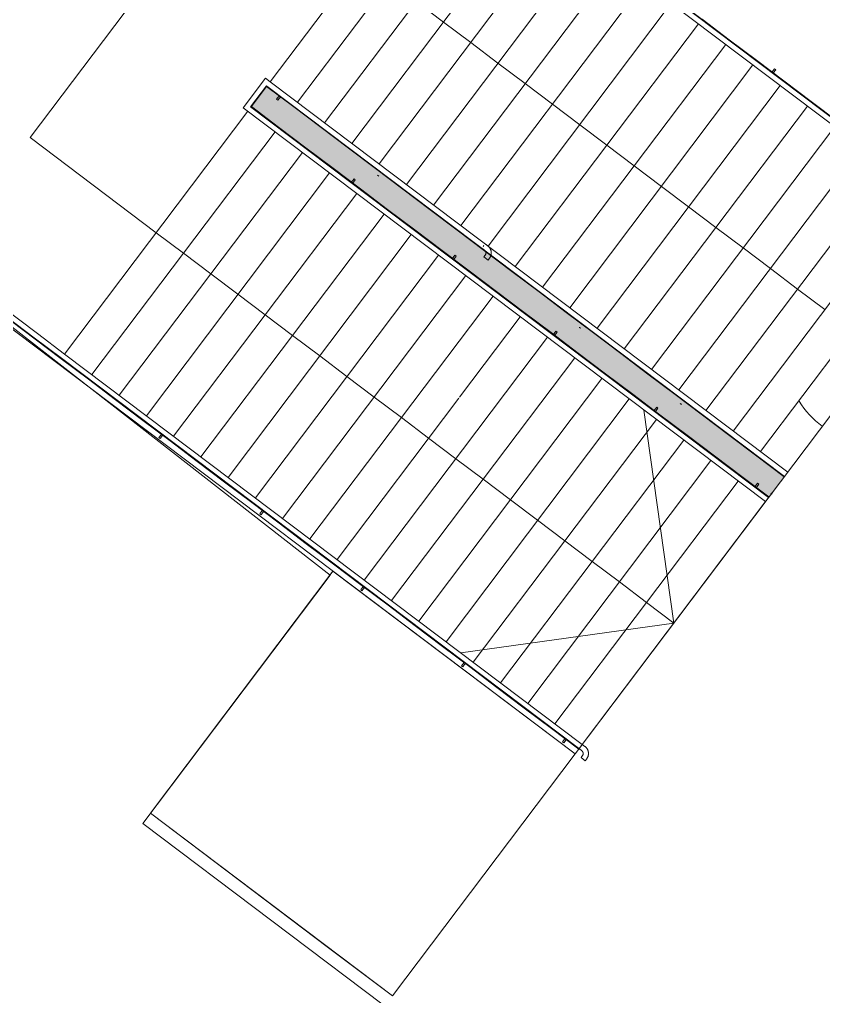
# Model space of a CAD drawing. Header units: metres. Extents: x 286532 to 329498, y 7396783 to 7466136.
# Drawn here: x 321333.31 to 321339.67, y 7403114.06 to 7403121.8 of the extents above; entities that cross this region are included whole.
import ezdxf

# ---------------------------------------------------------------- set-up
doc = ezdxf.new("R2010")
doc.units = ezdxf.units.M
doc.header["$LTSCALE"] = 10
doc.layers.get('0').update_dxf_attribs({"color": 255})
for name, color, linetype, lineweight in [('_  ARQ-AUX-001', 1, 'Continuous', 5), ('_AUX-PLATAFORMA EXISTENTE', 252, 'Continuous', 25), ('ARQ-COR-VIS', 1, 'Continuous', 5)]:
    doc.layers.add(name, color=color, linetype=linetype, lineweight=lineweight)

# ---------------------------------------------------------------- blocks, each defined once
blk = doc.blocks.new('Railing - FE0-Apoio sem Canopla-2262136-E05 - IMPLANTAÇÃO')
at = {"layer": 'ARQ-COR-VIS'}
for p, q in [((-0.01115000000063419, 3.811692295130343e-13), (-0.01115000000063419, -0.02749999999963857)), ((-0.01115000000063419, 3.811692295130343e-13), (-0.01115000000063419, -0.02749999999963857)), ((0.03084999999935626, -0.02749999999963857), (0.03084999999935626, 3.811687007693188e-13)), ((0.03084999999935626, -0.02749999999963857), (0.03084999999935626, 3.811687007693188e-13)), ((-0.03865000000065393, -0.05499999999962366), (-0.0571500000006584, -0.05499999999962366)), ((-0.05715000000000095, -0.05500000000000387), (-0.05715000000000095, -0.09700000000000385)), ((-0.05715000000000095, -0.09700000000000385), (-0.05715000000000095, -0.05500000000000387)), ((-0.03865000000065393, -0.05499999999962366), (-0.0571500000006584, -0.05499999999962366)), ((-0.05715000000000095, -0.05500000000000359), (-0.05715000000000095, -0.09700000000000361)), ((-0.05715000000000095, -0.09700000000000361), (-0.05715000000000095, -0.05500000000000359)), ((0.00441480005284771, -5.042694907475553e-15), (0.01528519994715355, -5.042893186368858e-15)), ((-0.0571500000006584, -0.09699999999964876), (-0.03865000000065394, -0.09699999999964877)), ((-0.0571500000006584, -0.09699999999964876), (-0.03865000000065394, -0.09699999999964877))]:
    blk.add_line(p, q, dxfattribs=at)
at = {"layer": 'ARQ-COR-VIS', "flags": 128}
for points in [[(-0.03865000000065394, -0.09699999999964877), (-0.03587074127465721, -0.09694440741258144), (-0.03309592876980287, -0.09677771858762055), (-0.03033000159406101, -0.09650020019145214), (-0.02757738464094282, -0.0961122961942282), (-0.02484248151039092, -0.09561462715958707), (-0.02212966746394041, -0.0950079892518461), (-0.01944328242544689, -0.09429335296220354), (-0.01678762403781175, -0.09347186155634009), (-0.01416694078804067, -0.09254482924522255), (-0.01158542521016461, -0.09151373908281676), (-0.009047207178532609, -0.09038024059341324), (-0.006556347300520338, -0.08914614713279252), (-0.004116830420505539, -0.08781343298721551), (-0.001732559245159156, -0.08638423021505516), (0.0005926519003145608, -0.08486082523581709), (0.002855083174039012, -0.08324565517257825), (0.005051115168660452, -0.0815413039527989), (0.007177234701377895, -0.0797504981748889), (0.009230040434560579, -0.077876102746107), (0.01120624831686946, -0.0759211162992434), (0.0131026968373285, -0.07388866639557047), (0.01491635208281659, -0.07178200452144201), (0.01664431259187659, -0.06960450088637299), (0.01828381399624759, -0.06735963903167785), (0.01983223344353692, -0.06505101025746464), (0.02128709379278444, -0.06268230787730573), (0.02264606757789488, -0.0602573213096991), (0.02390698073062168, -0.05777993001584882), (0.02506781605897868, -0.05525409729332914), (0.02612671647411499, -0.05268386393578477), (0.02708198796111319, -0.05007334176812747), (0.02793210228944918, -0.04742670706904529), (0.02867569945756895, -0.04474819388945235), (0.02931158986860265, -0.04204208727907708), (0.02983875623357708, -0.03931271643116825), (0.03025635519866192, -0.03656444775692726), (0.0305637186947166, -0.033801677899889), (0.0307603550056384, -0.03102882670248328), (0.03084594955533831, -0.02825033013517232), (0.03084999999935626, -0.02749999999963857)], [(-0.01115000000063419, -0.02749999999963857), (-0.01117199706746887, -0.02859970668976894), (-0.0112379530773208, -0.02969765408375661), (-0.01134776251464664, -0.03079208570008178), (-0.01150124970780053, -0.03188125068151522), (-0.01169816910999043, -0.03296340659646958), (-0.01193820569219434, -0.03403682222635135), (-0.01222097544710059, -0.03509978033513644), (-0.01254602600337948, -0.03615058041656085), (-0.01291283734952358, -0.03718754141466397), (-0.01332082266555899, -0.03820900441307622), (-0.01376932926210775, -0.03921333528892701), (-0.01425763962420242, -0.04019892732704202), (-0.01478497255950642, -0.04116420379030589), (-0.01535048444775212, -0.04210762044241338), (-0.01595327059063429, -0.0430276680179847), (-0.01659236665879789, -0.04392287463709927), (-0.01726675023501894, -0.0447918081601245), (-0.01797534244928193, -0.04563307847882016), (-0.01871700970526854, -0.04644533974014894), (-0.01949056549357965, -0.04722729249932819), (-0.02029477228999276, -0.04797768579879612), (-0.02112834353518565, -0.04869531916935039), (-0.02198994569294628, -0.04937904455061717), (-0.02287820038368091, -0.05002776812790572), (-0.02379168658930485, -0.05064045208184444), (-0.0247289429267783, -0.05121611624882335), (-0.02568846998588651, -0.05175383968895103), (-0.02666873272804178, -0.05225276215948162), (-0.02766816294198344, -0.05271208549083568), (-0.0286851617525298, -0.0531310748637251), (-0.02971810217857029, -0.05350905998447107), (-0.03076533173575808, -0.05384543615757957), (-0.03182517508023075, -0.05413966525287178), (-0.03289593668861099, -0.05439127656657993), (-0.03397590357089203, -0.05459986757429515), (-0.03506334801035137, -0.05476510457490096), (-0.03615653032789397, -0.05488672322438334), (-0.03725370166496878, -0.05496452895892871), (-0.03835310678155884, -0.05499839730592332), (-0.03865000000065393, -0.05499999999962366)], [(-0.03865000000065394, -0.09699999999964877), (-0.03587074127465721, -0.09694440741258144), (-0.03309592876980287, -0.09677771858762055), (-0.03033000159406101, -0.09650020019145214), (-0.02757738464094282, -0.0961122961942282), (-0.02484248151039092, -0.09561462715958707), (-0.02212966746394041, -0.0950079892518461), (-0.01944328242544689, -0.09429335296220354), (-0.01678762403781175, -0.09347186155634009), (-0.01416694078804067, -0.09254482924522255), (-0.01158542521016461, -0.09151373908281676), (-0.009047207178532609, -0.09038024059341324), (-0.006556347300520338, -0.08914614713279252), (-0.004116830420505539, -0.08781343298721551), (-0.001732559245159156, -0.08638423021505516), (0.0005926519003145608, -0.08486082523581709), (0.002855083174039012, -0.08324565517257825), (0.005051115168660452, -0.0815413039527989), (0.007177234701377895, -0.0797504981748889), (0.009230040434560579, -0.077876102746107), (0.01120624831686946, -0.0759211162992434), (0.0131026968373285, -0.07388866639557047), (0.01491635208281659, -0.07178200452144201), (0.01664431259187659, -0.06960450088637299), (0.01828381399624759, -0.06735963903167785), (0.01983223344353692, -0.06505101025746464), (0.02128709379278444, -0.06268230787730573), (0.02264606757789488, -0.0602573213096991), (0.02390698073062168, -0.05777993001584882), (0.02506781605897868, -0.05525409729332914), (0.02612671647411499, -0.05268386393578477), (0.02708198796111319, -0.05007334176812747), (0.02793210228944918, -0.04742670706904529), (0.02867569945756895, -0.04474819388945235), (0.02931158986860265, -0.04204208727907708), (0.02983875623357708, -0.03931271643116825), (0.03025635519866192, -0.03656444775692726), (0.0305637186947166, -0.033801677899889), (0.0307603550056384, -0.03102882670248328), (0.03084594955533831, -0.02825033013517232), (0.03084999999935626, -0.02749999999963857)], [(-0.01115000000063419, -0.02749999999963857), (-0.01117199706746887, -0.02859970668976894), (-0.0112379530773208, -0.02969765408375661), (-0.01134776251464664, -0.03079208570008178), (-0.01150124970780053, -0.03188125068151522), (-0.01169816910999043, -0.03296340659646958), (-0.01193820569219434, -0.03403682222635135), (-0.01222097544710059, -0.03509978033513644), (-0.01254602600337948, -0.03615058041656085), (-0.01291283734952358, -0.03718754141466397), (-0.01332082266555899, -0.03820900441307622), (-0.01376932926210775, -0.03921333528892701), (-0.01425763962420242, -0.04019892732704202), (-0.01478497255950642, -0.04116420379030589), (-0.01535048444775212, -0.04210762044241338), (-0.01595327059063429, -0.0430276680179847), (-0.01659236665879789, -0.04392287463709927), (-0.01726675023501894, -0.0447918081601245), (-0.01797534244928193, -0.04563307847882016), (-0.01871700970526854, -0.04644533974014894), (-0.01949056549357965, -0.04722729249932819), (-0.02029477228999276, -0.04797768579879612), (-0.02112834353518565, -0.04869531916935039), (-0.02198994569294628, -0.04937904455061717), (-0.02287820038368091, -0.05002776812790572), (-0.02379168658930485, -0.05064045208184444), (-0.0247289429267783, -0.05121611624882335), (-0.02568846998588651, -0.05175383968895103), (-0.02666873272804178, -0.05225276215948162), (-0.02766816294198344, -0.05271208549083568), (-0.0286851617525298, -0.0531310748637251), (-0.02971810217857029, -0.05350905998447107), (-0.03076533173575808, -0.05384543615757957), (-0.03182517508023075, -0.05413966525287178), (-0.03289593668861099, -0.05439127656657993), (-0.03397590357089203, -0.05459986757429515), (-0.03506334801035137, -0.05476510457490096), (-0.03615653032789397, -0.05488672322438334), (-0.03725370166496878, -0.05496452895892871), (-0.03835310678155884, -0.05499839730592332), (-0.03865000000065393, -0.05499999999962366)]]:
    blk.add_lwpolyline(points, dxfattribs=at)
blk = doc.blocks.new('Railing - FE0-Apoio sem Canopla-2262140-E05 - IMPLANTAÇÃO')
at = {"layer": 'ARQ-COR-VIS'}
for p, q in [((-0.01559999999940738, 0.006349999999526426), (-0.04762499999937628, 0.006349999999526427)), ((-0.04762499999999936, 0.006349999999999999), (-0.04762499999999937, -0.006349999999999998)), ((-0.04762499999999937, -0.006349999999999998), (-0.04762499999999936, 0.006349999999999999)), ((-0.01559999999940738, 0.006349999999526426), (-0.04762499999937628, 0.006349999999526427)), ((-0.04762499999999936, 0.006349999999999999), (-0.04762499999999937, -0.006349999999999998)), ((-0.04762499999999937, -0.006349999999999998), (-0.04762499999999936, 0.006349999999999999)), ((-0.04762499999937627, -0.006350000000462023), (-0.01559999999940738, -0.006350000000462024)), ((-0.04762499999937627, -0.006350000000462023), (-0.01559999999940738, -0.006350000000462024))]:
    blk.add_line(p, q, dxfattribs=at)
blk = doc.blocks.new('Railing - FE0-Apoio sem Canopla-2262138-E05 - IMPLANTAÇÃO')
at = {"layer": 'ARQ-COR-VIS'}
for p, q in [((-0.01559999999940738, 0.006349999999526426), (-0.04762499999934162, 0.006349999999526427)), ((-0.04762499999999936, 0.006349999999999999), (-0.04762499999999937, -0.006349999999999998)), ((-0.04762499999999937, -0.006349999999999998), (-0.04762499999999936, 0.006349999999999999)), ((-0.01559999999940738, 0.006349999999526426), (-0.04762499999934162, 0.006349999999526427)), ((-0.04762499999999936, 0.006349999999999999), (-0.04762499999999937, -0.006349999999999998)), ((-0.04762499999999937, -0.006349999999999998), (-0.04762499999999936, 0.006349999999999999)), ((-0.04762499999934162, -0.006350000000462023), (-0.01559999999940738, -0.006350000000462024)), ((-0.04762499999934162, -0.006350000000462023), (-0.01559999999940738, -0.006350000000462024))]:
    blk.add_line(p, q, dxfattribs=at)
blk = doc.blocks.new('Railing - FE0-Apoio sem Canopla-2262142-E05 - IMPLANTAÇÃO')
at = {"layer": 'ARQ-COR-VIS'}
for p, q in [((-0.01559999999933807, 0.006349999999526426), (-0.04762499999930698, 0.006349999999526427)), ((-0.04762499999999936, 0.006349999999999999), (-0.04762499999999937, -0.006349999999999998)), ((-0.04762499999999937, -0.006349999999999998), (-0.04762499999999936, 0.006349999999999999)), ((-0.01559999999933807, 0.006349999999526426), (-0.04762499999930698, 0.006349999999526427)), ((-0.04762499999999936, 0.006349999999999999), (-0.04762499999999937, -0.006349999999999998)), ((-0.04762499999999937, -0.006349999999999998), (-0.04762499999999936, 0.006349999999999999)), ((-0.04762499999930696, -0.006350000000462023), (-0.01559999999933807, -0.006350000000462024)), ((-0.04762499999930696, -0.006350000000462023), (-0.01559999999933807, -0.006350000000462024))]:
    blk.add_line(p, q, dxfattribs=at)
blk = doc.blocks.new('Railing - FE0-Apoio sem Canopla-2262144-E05 - IMPLANTAÇÃO')
at = {"layer": 'ARQ-COR-VIS'}
for p, q in [((-0.01559999999937273, 0.006349999999526426), (-0.04762499999944558, 0.006349999999526425)), ((-0.04762499999999936, 0.006349999999999999), (-0.04762499999999937, -0.006349999999999998)), ((-0.04762499999999937, -0.006349999999999998), (-0.04762499999999936, 0.006349999999999999)), ((-0.01559999999937273, 0.006349999999526426), (-0.04762499999944558, 0.006349999999526425)), ((-0.04762499999999936, 0.006349999999999999), (-0.04762499999999937, -0.006349999999999998)), ((-0.04762499999999937, -0.006349999999999998), (-0.04762499999999936, 0.006349999999999999)), ((-0.04762499999944558, -0.006350000000462026), (-0.01559999999937272, -0.006350000000462024)), ((-0.04762499999944558, -0.006350000000462026), (-0.01559999999937272, -0.006350000000462024))]:
    blk.add_line(p, q, dxfattribs=at)
blk = doc.blocks.new('Railing - FE0-Apoio sem Canopla-2262146-E05 - IMPLANTAÇÃO')
at = {"layer": 'ARQ-COR-VIS'}
for p, q in [((-0.01559999999933807, 0.006349999999457123), (-0.04762499999941092, 0.006349999999457123)), ((-0.04762499999999936, 0.006349999999999999), (-0.04762499999999937, -0.006349999999999998)), ((-0.04762499999999937, -0.006349999999999998), (-0.04762499999999936, 0.006349999999999999)), ((-0.01559999999933807, 0.006349999999457123), (-0.04762499999941092, 0.006349999999457123)), ((-0.04762499999999936, 0.006349999999999999), (-0.04762499999999937, -0.006349999999999998)), ((-0.04762499999999937, -0.006349999999999998), (-0.04762499999999936, 0.006349999999999999)), ((-0.04762499999941092, -0.006350000000531328), (-0.01559999999933807, -0.006350000000531328)), ((-0.04762499999941092, -0.006350000000531328), (-0.01559999999933807, -0.006350000000531328))]:
    blk.add_line(p, q, dxfattribs=at)
blk = doc.blocks.new('Railing - Railing-2262123-E05 - IMPLANTAÇÃO')
at = {"layer": 'ARQ-COR-VIS'}
for p, q in [((334.1965174838173, 500.5837584318247), (331.9882036134016, 500.3069097191184)), ((334.1600681952553, 500.5368601444005), (331.9934281128325, 500.2652359311252)), ((331.9882036134016, 500.3069097191184), (331.7203006905884, 500.2733236513474)), ((331.7255251900196, 500.2316498633543), (326.6353696565745, 499.5935145757089)), ((331.7203006905885, 500.2733236513475), (326.6365511663491, 499.6359914630376)), ((331.9934281128325, 500.2652359311252), (331.7255251900194, 500.2316498633543)), ((326.6353696565745, 499.5935145757089), (326.6301451571434, 499.635188363702)), ((326.6353696565745, 499.5935145757089), (326.6301451571434, 499.635188363702)), ((327.2706687873857, 494.525981955746), (332.3608243208308, 495.1641172433912)), ((327.2758932868168, 494.4843081677528), (332.3660488202619, 495.1224434553981))]:
    blk.add_line(p, q, dxfattribs=at)
for name, p, rotation in [('Railing - FE0-Apoio sem Canopla-2262138-E05 - IMPLANTAÇÃO', (330.7294608429817, 500.1378177976204), 277.14569462706), ('Railing - FE0-Apoio sem Canopla-2262140-E05 - IMPLANTAÇÃO', (329.7372277955265, 500.0134249540248), 277.14569462706), ('Railing - FE0-Apoio sem Canopla-2262142-E05 - IMPLANTAÇÃO', (328.7449947480713, 499.8890321104292), 277.14569462706), ('Railing - FE0-Apoio sem Canopla-2262144-E05 - IMPLANTAÇÃO', (327.752761700616, 499.7646392668336), 277.14569462706), ('Railing - FE0-Apoio sem Canopla-2262136-E05 - IMPLANTAÇÃO', (326.6315383569917, 499.6240753535706), 277.14569462706), ('Railing - FE0-Apoio sem Canopla-2262146-E05 - IMPLANTAÇÃO', (326.7605286531609, 499.640246423238), 277.14569462706), ('Railing - FE0-Apoio sem Canopla-2262140-E05 - IMPLANTAÇÃO', (329.2589661818789, 494.7442068650754), 97.14569462705849)]:
    blk.add_blockref(name, p, dxfattribs=dict(rotation=rotation))
blk = doc.blocks.new('Railing - FE0-Apoio sem Canopla-V3-E05 - IMPLANTAÇÃO')
at = {"layer": 'ARQ-COR-VIS'}
for p, q in [((-0.04762499999999936, 0.006350000000000001), (-0.04762499999999936, -0.00635)), ((-0.04762499999999936, -0.00635), (-0.04762499999999936, 0.006350000000000001)), ((-0.04762499999999936, 0.006350000000000001), (-0.04762499999999936, -0.00635)), ((-0.04762499999999936, -0.00635), (-0.04762499999999936, 0.006350000000000001))]:
    blk.add_line(p, q, dxfattribs=at)
blk = doc.blocks.new('Railing - FE0-Apoio sem Canopla-V4-E05 - IMPLANTAÇÃO')
at = {"layer": 'ARQ-COR-VIS'}
for p, q in [((-0.04762499999999936, 0.006350000000000001), (-0.04762499999999937, 0.006133628996935594)), ((-0.04762499999999936, 0.004490128060534556), (-0.04762499999999936, 0.006350000000000001)), ((-0.04762499999999936, 0.006350000000000001), (-0.04762499999999937, 0.006133628996935594)), ((-0.04762499999999937, 0.006133628996935575), (-0.04762499999999936, 0.006350000000000001)), ((-0.04762499999999937, 0.006133628996935594), (-0.04762499999999936, 0.005499261314031206)), ((-0.04762499999999937, 0.006133628996935594), (-0.04762499999999936, 0.005499261314031206)), ((-0.04762499999999936, 0.005499261314031168), (-0.04762499999999937, 0.006133628996935575)), ((-0.04762499999999936, 0.005499261314031206), (-0.04762499999999936, 0.004490128060534605)), ((-0.04762499999999936, 0.005499261314031206), (-0.04762499999999936, 0.00164350093640105)), ((-0.04762499999999936, 0.004490128060534556), (-0.04762499999999936, 0.005499261314031168)), ((-0.04762499999999936, 0.004490128060534605), (-0.04762499999999936, 0.003175000000000037)), ((-0.04762499999999936, 0.003174999999999977), (-0.04762499999999936, 0.004490128060534556)), ((-0.04762499999999936, 0.001643500936400983), (-0.04762499999999936, 0.004490128060534556)), ((-0.04762499999999936, 0.003175000000000037), (-0.04762499999999936, 0.00164350093640105)), ((-0.04762499999999936, -0.00635), (-0.04762499999999936, 0.003174999999999977)), ((-0.04762499999999936, 0.00164350093640105), (-0.04762499999999937, 4.071326609178527e-17)), ((-0.04762499999999936, 0.00164350093640105), (-0.04762499999999937, -0.005499261314031163)), ((-0.04762499999999936, -0.00635), (-0.04762499999999936, 0.001643500936400983)), ((-0.04762499999999937, 4.071326609178527e-17), (-0.04762499999999937, -0.003174999999999966)), ((-0.04762499999999937, -0.003174999999999966), (-0.04762499999999936, -0.00635)), ((-0.04762499999999937, -0.005499261314031163), (-0.04762499999999936, -0.00635))]:
    blk.add_line(p, q, dxfattribs=at)
blk = doc.blocks.new('Railing - FE0-Apoio sem Canopla-V5-E05 - IMPLANTAÇÃO')
at = {"layer": 'ARQ-COR-VIS'}
for p, q in [((-0.04762499999999936, 0.006350000000000001), (-0.04762499999999936, 0.004490128060534605)), ((-0.04762499999999937, -0.003175000000000011), (-0.04762499999999936, 0.006350000000000001)), ((-0.04762499999999936, 0.006350000000000001), (-0.04762499999999936, -0.00635)), ((-0.04762499999999936, -0.00635), (-0.04762499999999936, 0.006350000000000001)), ((-0.04762499999999936, 0.004490128060534605), (-0.04762499999999937, -0.005499261314031163)), ((-0.04762499999999936, -0.006133628996935583), (-0.04762499999999937, -0.003175000000000011)), ((-0.04762499999999937, -0.005499261314031163), (-0.04762499999999936, -0.00635)), ((-0.04762499999999936, -0.00635), (-0.04762499999999936, -0.006133628996935583))]:
    blk.add_line(p, q, dxfattribs=at)
blk = doc.blocks.new('Railing - FE0-Apoio sem Canopla-V6-E05 - IMPLANTAÇÃO')
at = {"layer": 'ARQ-COR-VIS'}
for p, q in [((-0.03865000000051532, 0.09699999999923295), (-0.05715000000048514, 0.09699999999923294)), ((-0.05715000000000069, 0.05499999999999947), (-0.05715000000000046, 0.09699999999999949)), ((-0.05715000000000071, 0.0969999999999995), (-0.05715000000000095, 0.05499999999999947)), ((-0.03865000000051532, 0.09699999999923295), (-0.05715000000048514, 0.09699999999923294)), ((-0.05715000000000048, 0.09699999999999906), (-0.05715000000000071, 0.05499999999999906)), ((-0.05715000000000094, 0.05499999999999906), (-0.05715000000000071, 0.09699999999999909)), ((-0.05715000000048513, 0.05499999999920784), (-0.03865000000051533, 0.05499999999920784)), ((-0.05715000000048513, 0.05499999999920784), (-0.03865000000051533, 0.05499999999920784)), ((-0.01115000000049558, 0.02749999999922275), (-0.01115000000049558, -7.623384590260685e-13)), ((-0.01115000000049558, 0.02749999999922275), (-0.01115000000049558, -7.623384590260685e-13)), ((0.01528519994715373, -5.776525091594209e-17), (0.004414800052847888, 5.750087905820323e-18)), ((0.03084999999952952, 0.02749999999922275), (0.03079440741246217, 0.03027925872518481)), ((0.03084999999952952, 0.02749999999922275), (0.03079440741246217, 0.03027925872518481)), ((0.03084999999952952, 9.600225849280846e-05), (0.03084999999952952, 0.02749999999922275)), ((0.03084999999952952, 9.600225849280846e-05), (0.03084999999952952, 0.02749999999922275))]:
    blk.add_line(p, q, dxfattribs=at)
at = {"layer": 'ARQ-COR-VIS', "flags": 128}
for points in [[(0.03079440741246217, 0.03027925872518481), (0.03062771858753595, 0.03305407123003916), (0.03035020019136755, 0.03581999840585032), (0.02996229619410897, 0.03857261535889921), (0.02946462715946781, 0.04130751848952042), (0.02885798925172685, 0.04402033253590161), (0.02814335296211894, 0.04670671757449909), (0.02732186155622085, 0.04936237596203027), (0.02639482924510331, 0.05198305921183601), (0.02536373908273218, 0.05456457478971206), (0.02423024059332865, 0.05710279282130942), (0.02299614713267329, 0.05959365269939099), (0.02166343298709626, 0.06203316957937115), (0.02023423021493591, 0.06441744075468288), (0.01871082523569785, 0.06674265190012194), (0.01709565517245901, 0.06900508317395035), (0.01539130395267966, 0.07120111516857178), (0.01360049817476966, 0.07332723470125457), (0.01172610274598774, 0.07538004043443726), (0.009771116299124154, 0.07735624831681544), (0.007738666395485871, 0.07925269683723982), (0.005632004521322779, 0.08106635208269329), (0.003454500886219103, 0.08279431259175327), (0.001209639031558618, 0.08443381399612426), (-0.001098989742654613, 0.08598223344330964), (-0.003467692122813515, 0.08743709379266112), (-0.005892678690385492, 0.08879606757773692), (-0.008370069984270414, 0.09005698073046371), (-0.01089590270679009, 0.09121781605892468), (-0.01346613606433448, 0.09227671647399166), (-0.01607665823199177, 0.09323198796098987), (-0.01872329293107396, 0.09408210228939518), (-0.02140180611066689, 0.09482569945744564), (-0.02410791272100751, 0.09546158986847932), (-0.02683728356891634, 0.09598875623338447), (-0.02958555224319198, 0.0964063551985386), (-0.03234832210023024, 0.09671371869466257), (-0.03512117329760132, 0.09691035500554972), (-0.03789966986494692, 0.096995949555215), (-0.03865000000051532, 0.09699999999923295)], [(0.03079440741246217, 0.03027925872518481), (0.03062771858753595, 0.03305407123003916), (0.03035020019136755, 0.03581999840585032), (0.02996229619410897, 0.03857261535889921), (0.02946462715946781, 0.04130751848952042), (0.02885798925172685, 0.04402033253590161), (0.02814335296211894, 0.04670671757436048), (0.02732186155622085, 0.04936237596203027), (0.02639482924510331, 0.05198305921183601), (0.02536373908273218, 0.05456457478971206), (0.02423024059332865, 0.05710279282130942), (0.02299614713267329, 0.05959365269939099), (0.02166343298709626, 0.06203316957937115), (0.02023423021493591, 0.06441744075468288), (0.01871082523569785, 0.06674265190012194), (0.01709565517245901, 0.06900508317395035), (0.01539130395267966, 0.07120111516857178), (0.01360049817476966, 0.07332723470125457), (0.01172610274598774, 0.07538004043443726), (0.009771116299124154, 0.07735624831681544), (0.007738666395485871, 0.07925269683723982), (0.005632004521322779, 0.08106635208269329), (0.003454500886219103, 0.08279431259175327), (0.001209639031558618, 0.08443381399612426), (-0.001098989742654613, 0.08598223344330964), (-0.003467692122813515, 0.08743709379266112), (-0.005892678690385492, 0.08879606757773692), (-0.008370069984270414, 0.09005698073046371), (-0.01089590270679009, 0.09121781605892468), (-0.01346613606433448, 0.09227671647399166), (-0.01607665823199177, 0.09323198796098987), (-0.01872329293107396, 0.09408210228939518), (-0.02140180611066689, 0.09482569945744564), (-0.02410791272100751, 0.09546158986847932), (-0.02683728356891634, 0.09598875623338447), (-0.02958555224319198, 0.0964063551985386), (-0.03234832210023025, 0.09671371869452394), (-0.03512117329760132, 0.09691035500554972), (-0.03789966986494692, 0.096995949555215), (-0.03865000000051532, 0.09699999999923295)], [(-0.03865000000051533, 0.05499999999920784), (-0.03755029331038496, 0.05497800293247711), (-0.03645234591636263, 0.05491204692252123), (-0.03535791430007212, 0.05480223748523005), (-0.03426874931860403, 0.05464875029207615), (-0.03318659340364966, 0.05445183088992089), (-0.0321131777737679, 0.05421179430764769), (-0.0310502196649828, 0.05392902455274144), (-0.0299994195835584, 0.0536039739965665), (-0.02896245858542061, 0.0532371626503531), (-0.02794099558700837, 0.0528291773343177), (-0.02693666471119223, 0.05238067073776893), (-0.02595107267307722, 0.05189236037567425), (-0.02498579620977872, 0.05136502744037026), (-0.02404237955767122, 0.05079951555208991), (-0.02312233198213453, 0.05019672940920773), (-0.02222712536301997, 0.04955763334097483), (-0.02135819183999474, 0.04888324976489239), (-0.02051692152126443, 0.04817465755059475), (-0.0197046602599703, 0.04743299029460814), (-0.01892270750075641, 0.04665943450626237), (-0.01817231420128847, 0.04585522770981463), (-0.01745468083076885, 0.04502165646465638), (-0.01677095544950207, 0.04416005430686109), (-0.01612223187221353, 0.04327179961623043), (-0.01550954791827481, 0.04235831341057183), (-0.01493388375129589, 0.04142105707309839), (-0.01439616031116821, 0.04046153001405946), (-0.01389723784067228, 0.03948126727186955), (-0.01343791450928357, 0.03848183705789324), (-0.01301892513639414, 0.03746483824731222), (-0.01264094001561353, 0.03643189782127174), (-0.01230456384253967, 0.03538466826411859), (-0.01201033474724746, 0.03432482491968057), (-0.01175872343350466, 0.03325406331130035), (-0.01155013242582409, 0.03217409642895), (-0.0113848954252183, 0.03108665198952531), (-0.01126327677570125, 0.02999346967198271), (-0.01118547104115587, 0.02889629833487325), (-0.01115160269416128, 0.0277968932183525), (-0.01115000000049558, 0.02749999999922275)], [(-0.03865000000051533, 0.05499999999920784), (-0.03755029331038496, 0.05497800293247711), (-0.03645234591636263, 0.05491204692252123), (-0.03535791430007212, 0.05480223748523005), (-0.03426874931860403, 0.05464875029207615), (-0.03318659340364966, 0.05445183088992089), (-0.0321131777737679, 0.05421179430764769), (-0.0310502196649828, 0.05392902455274144), (-0.0299994195835584, 0.0536039739965665), (-0.02896245858542061, 0.0532371626503531), (-0.02794099558700837, 0.0528291773343177), (-0.02693666471119223, 0.05238067073776893), (-0.02595107267307722, 0.05189236037567425), (-0.02498579620977872, 0.05136502744037026), (-0.02404237955767122, 0.05079951555208991), (-0.02312233198213453, 0.05019672940920773), (-0.02222712536301997, 0.04955763334097483), (-0.02135819183999474, 0.04888324976489239), (-0.02051692152126443, 0.04817465755059475), (-0.0197046602599703, 0.04743299029460814), (-0.01892270750075641, 0.04665943450626237), (-0.01817231420128847, 0.04585522770981463), (-0.01745468083076885, 0.04502165646465638), (-0.01677095544950207, 0.04416005430686109), (-0.01612223187221353, 0.04327179961623043), (-0.01550954791827481, 0.04235831341057183), (-0.01493388375129589, 0.04142105707309839), (-0.01439616031116821, 0.04046153001405946), (-0.01389723784067228, 0.03948126727186955), (-0.01343791450928357, 0.03848183705789324), (-0.01301892513639414, 0.03746483824731222), (-0.01264094001561353, 0.03643189782127174), (-0.01230456384253967, 0.03538466826411859), (-0.01201033474724746, 0.03432482491968057), (-0.01175872343350466, 0.03325406331130035), (-0.01155013242582409, 0.03217409642895), (-0.0113848954252183, 0.03108665198952531), (-0.01126327677570125, 0.02999346967198271), (-0.01118547104115587, 0.02889629833487325), (-0.01115160269416128, 0.0277968932183525), (-0.01115000000049558, 0.02749999999922275)]]:
    blk.add_lwpolyline(points, dxfattribs=at)
blk = doc.blocks.new('Railing - FE0-Apoio sem Canopla-V7-E05 - IMPLANTAÇÃO')
at = {"layer": 'ARQ-COR-VIS'}
for p, q in [((-0.04762499999999936, 0.006350000000000001), (-0.04762499999999936, -0.00635)), ((-0.04762499999999936, -0.00635), (-0.04762499999999936, 0.006350000000000001)), ((-0.04762499999999936, 0.006350000000000001), (-0.04762499999999936, -0.00635)), ((-0.04762499999999936, -0.00635), (-0.04762499999999936, 0.006350000000000001))]:
    blk.add_line(p, q, dxfattribs=at)
blk = doc.blocks.new('Railing - FE0-Apoio sem Canopla-V8-E05 - IMPLANTAÇÃO')
at = {"layer": 'ARQ-COR-VIS'}
for p, q in [((-0.01120000000058653, 0.006349999999561079), (-0.04762500000069304, 0.006349999999561078)), ((-0.04762499999999936, 0.006349999999999999), (-0.04762499999999937, -0.006349999999999998)), ((-0.04762499999999937, -0.006349999999999998), (-0.04762499999999936, 0.006349999999999999)), ((-0.01120000000058653, 0.006349999999561079), (-0.04762500000069304, 0.006349999999561078)), ((-0.04762499999999936, 0.006349999999999999), (-0.04762499999999937, -0.006349999999999998)), ((-0.04762499999999937, -0.006349999999999998), (-0.04762499999999936, 0.006349999999999999)), ((-0.04762500000069304, -0.006350000000427373), (-0.01120000000058653, -0.006350000000427372)), ((-0.04762500000069304, -0.006350000000427373), (-0.01120000000058653, -0.006350000000427372))]:
    blk.add_line(p, q, dxfattribs=at)
blk = doc.blocks.new('Railing - FE0-Apoio sem Canopla-2262148-E05 - IMPLANTAÇÃO')
at = {"layer": 'ARQ-COR-VIS'}
for p, q in [((-0.01119999999944303, 0.006350000000496675), (-0.04762499999948023, 0.006350000000496675)), ((-0.04762499999999936, 0.006349999999999999), (-0.04762499999999937, -0.006349999999999998)), ((-0.04762499999999937, -0.006349999999999998), (-0.04762499999999936, 0.006349999999999999)), ((-0.01119999999944303, 0.006350000000496675), (-0.04762499999948023, 0.006350000000496675)), ((-0.04762499999999936, 0.006349999999999999), (-0.04762499999999937, -0.006349999999999998)), ((-0.04762499999999937, -0.006349999999999998), (-0.04762499999999936, 0.006349999999999999)), ((-0.04762499999948024, -0.006349999999491773), (-0.01119999999944303, -0.006349999999491774)), ((-0.04762499999948024, -0.006349999999491773), (-0.01119999999944303, -0.006349999999491774))]:
    blk.add_line(p, q, dxfattribs=at)
blk = doc.blocks.new('Railing - FE0-Apoio sem Canopla-2262150-E05 - IMPLANTAÇÃO')
at = {"layer": 'ARQ-COR-VIS'}
for p, q in [((-0.01119999999940837, 0.006350000000531327), (-0.04762499999941092, 0.006350000000531327)), ((-0.04762499999999936, 0.006349999999999999), (-0.04762499999999937, -0.006349999999999998)), ((-0.04762499999999937, -0.006349999999999998), (-0.04762499999999936, 0.006349999999999999)), ((-0.01119999999940837, 0.006350000000531327), (-0.04762499999941092, 0.006350000000531327)), ((-0.04762499999999936, 0.006349999999999999), (-0.04762499999999937, -0.006349999999999998)), ((-0.04762499999999937, -0.006349999999999998), (-0.04762499999999936, 0.006349999999999999)), ((-0.04762499999941092, -0.006349999999457123), (-0.01119999999940838, -0.006349999999457123)), ((-0.04762499999941092, -0.006349999999457123), (-0.01119999999940838, -0.006349999999457123))]:
    blk.add_line(p, q, dxfattribs=at)
blk = doc.blocks.new('Railing - FE0-Apoio sem Canopla-2262152-E05 - IMPLANTAÇÃO')
at = {"layer": 'ARQ-COR-VIS'}
for p, q in [((-0.01119999999940837, 0.006350000000531327), (-0.04762499999941092, 0.006350000000531327)), ((-0.04762499999999936, 0.006349999999999999), (-0.04762499999999937, -0.006349999999999998)), ((-0.04762499999999937, -0.006349999999999998), (-0.04762499999999936, 0.006349999999999999)), ((-0.01119999999940837, 0.006350000000531327), (-0.04762499999941092, 0.006350000000531327)), ((-0.04762499999999936, 0.006349999999999999), (-0.04762499999999937, -0.006349999999999998)), ((-0.04762499999999937, -0.006349999999999998), (-0.04762499999999936, 0.006349999999999999)), ((-0.04762499999941092, -0.006349999999457123), (-0.01119999999940838, -0.006349999999457123)), ((-0.04762499999941092, -0.006349999999457123), (-0.01119999999940838, -0.006349999999457123))]:
    blk.add_line(p, q, dxfattribs=at)
blk = doc.blocks.new('Railing - FE0-Apoio sem Canopla-2262154-E05 - IMPLANTAÇÃO')
at = {"layer": 'ARQ-COR-VIS'}
for p, q in [((-0.01119999999937372, 0.006350000000427372), (-0.04762499999934162, 0.006350000000427372)), ((-0.04762499999999936, 0.006349999999999999), (-0.04762499999999937, -0.006349999999999998)), ((-0.04762499999999937, -0.006349999999999998), (-0.04762499999999936, 0.006349999999999999)), ((-0.01119999999937372, 0.006350000000427372), (-0.04762499999934162, 0.006350000000427372)), ((-0.04762499999999936, 0.006349999999999999), (-0.04762499999999937, -0.006349999999999998)), ((-0.04762499999999937, -0.006349999999999998), (-0.04762499999999936, 0.006349999999999999)), ((-0.04762499999934162, -0.006349999999561078), (-0.01119999999937372, -0.00634999999956108)), ((-0.04762499999934162, -0.006349999999561078), (-0.01119999999937372, -0.00634999999956108))]:
    blk.add_line(p, q, dxfattribs=at)
blk = doc.blocks.new('Railing - FE0-Apoio sem Canopla-2262156-E05 - IMPLANTAÇÃO')
at = {"layer": 'ARQ-COR-VIS'}
for p, q in [((-0.01119999999944303, 0.006350000000531328), (-0.04762499999948024, 0.006350000000531329)), ((-0.04762499999999936, 0.006349999999999999), (-0.04762499999999937, -0.006349999999999998)), ((-0.04762499999999937, -0.006349999999999998), (-0.04762499999999936, 0.006349999999999999)), ((-0.01119999999944303, 0.006350000000531328), (-0.04762499999948024, 0.006350000000531329)), ((-0.04762499999999936, 0.006349999999999999), (-0.04762499999999937, -0.006349999999999998)), ((-0.04762499999999937, -0.006349999999999998), (-0.04762499999999936, 0.006349999999999999)), ((-0.04762499999948024, -0.006349999999457124), (-0.01119999999944303, -0.006349999999457123)), ((-0.04762499999948024, -0.006349999999457124), (-0.01119999999944303, -0.006349999999457123))]:
    blk.add_line(p, q, dxfattribs=at)
blk = doc.blocks.new('Railing - Railing-2262127-E05 - IMPLANTAÇÃO')
at = {"layer": 'ARQ-COR-VIS'}
for p, q in [((332.0710032565248, 497.8489182994632), (326.9348081096776, 497.2050111838749)), ((332.1074254811295, 497.5583924631681), (332.0710032565248, 497.8489182994632)), ((332.0345539679627, 497.8020200120391), (326.9400326091087, 497.1633373958818)), ((332.0605271937054, 497.5948417517301), (332.0345539679627, 497.8020200120391)), ((326.9660058348515, 496.9561591355731), (332.0561613682967, 497.5942944232183)), ((332.0561613682968, 497.5942944232183), (332.0605271937054, 497.5948417517301)), ((332.0561613682968, 497.5942944232183), (332.0605271937054, 497.5948417517301)), ((326.9712303342826, 496.91448534758), (332.0613858677278, 497.5526206352253)), ((332.0613858677277, 497.5526206352253), (332.1074254811295, 497.5583924631681)), ((332.0613858677277, 497.5526206352253), (332.1074254811295, 497.5583924631681)), ((326.9400326091087, 497.1633373958818), (326.9348081096776, 497.2050111838749)), ((326.9400326091087, 497.1633373958818), (326.9348081096776, 497.2050111838749))]:
    blk.add_line(p, q, dxfattribs=at)
at = {"extrusion": (0, 0, -1), "zscale": -1}
for name, p, rotation in [('Railing - FE0-Apoio sem Canopla-2262148-E05 - IMPLANTAÇÃO', (-331.0369587884693, 497.6882426072005), 82.85430537293998), ('Railing - FE0-Apoio sem Canopla-V8-E05 - IMPLANTAÇÃO', (-331.9285642719757, 497.5670103434195), 262.8543053729415), ('Railing - FE0-Apoio sem Canopla-2262150-E05 - IMPLANTAÇÃO', (-330.0447257410142, 497.5638497636049), 82.85430537293998), ('Railing - FE0-Apoio sem Canopla-2262152-E05 - IMPLANTAÇÃO', (-329.0524926935591, 497.4394569200093), 82.85430537293998), ('Railing - FE0-Apoio sem Canopla-V7-E05 - IMPLANTAÇÃO', (-330.9363312245205, 497.4426174998239), 262.8543053729415), ('Railing - FE0-Apoio sem Canopla-V6-E05 - IMPLANTAÇÃO', (-329.9440981770653, 497.3182246562283), 262.8543053729415), ('Railing - FE0-Apoio sem Canopla-2262154-E05 - IMPLANTAÇÃO', (-328.0602596461038, 497.3150640764136), 82.85430537293998), ('Railing - FE0-Apoio sem Canopla-V5-E05 - IMPLANTAÇÃO', (-328.9518651296102, 497.1938318126328), 262.8543053729415), ('Railing - FE0-Apoio sem Canopla-V3-E05 - IMPLANTAÇÃO', (-326.9386394092604, 497.1744504060132), 82.85430537293998), ('Railing - FE0-Apoio sem Canopla-2262156-E05 - IMPLANTAÇÃO', (-327.0680265986487, 497.190671232818), 82.85430537293998), ('Railing - FE0-Apoio sem Canopla-V4-E05 - IMPLANTAÇÃO', (-327.9596320821549, 497.0694389690372), 262.8543053729415)]:
    blk.add_blockref(name, p, dxfattribs=dict(at, rotation=rotation))
blk = doc.blocks.new('estação_vila-clarice')
at = {"layer": '_  ARQ-AUX-001'}
blk.add_hatch(color=256, dxfattribs=at).paths.add_polyline_path([(-52.34251056076027, 28.4582188623026), (-52.46295769605786, 28.29855519067496), (-48.36758454184746, 25.20908618718386), (-48.24713740707375, 25.36874985788018), (-52.20153239305364, 28.35186770372093)], flags=0)
at = {"layer": '_AUX-PLATAFORMA EXISTENTE', "true_color": 0xa1a1a1}
h = blk.add_hatch(color=253, dxfattribs=at)
edge = h.paths.add_edge_path()
edge.add_arc((-337.7376336369198, -611.3182987207547), 701.4101742703558, 61.08047891714057, 61.80341794122034)
edge.add_arc((836.6687367792474, 1268.005655466579), 1516.947963212419, 234.9110509330616, 236.2399966365415, ccw=False)
edge.add_arc((963.4534298246726, 1310.952712160535), 1626.8935794366, 231.3460129177506, 232.12580583220262, ccw=False)
edge.add_arc((1689.856328085007, 1949.596163256094), 2584.842602776674, 226.8345085922357, 227.611385942715, ccw=False)
edge.add_arc((61.19676670420449, 222.4954836331308), 211.0463705909374, 215.8782103798924, 228.5694832359106, ccw=False)
edge.add_arc((20459.59774605482, 14976.65600613225), 25386.03426012247, 215.8115014855416, 215.8782103804673, ccw=False)
edge.add_arc((116.3874643881572, 298.4612752832472), 300.2692703749921, 215.5294376067457, 215.8115014824808, ccw=False)
edge.add_line((-127.9767890905496, 123.9684492032975), (-130.4182402573642, 122.2250857297331))
edge.add_arc((116.3874643885065, 298.4612752934918), 303.2692703816858, 215.5294376083099, 215.811501484142)
edge.add_arc((20459.59774533944, 14976.65600596555), 25389.03425944479, 215.811501486181, 215.8782103811073)
edge.add_arc((61.19676670851186, 222.4954836331308), 214.0463705942376, 215.8782103791235, 228.5572845334976)
edge.add_arc((1689.856328002294, 1949.596163269132), 2587.842602730096, 226.8355110617563, 227.6135510543865)
edge.add_arc((963.4534298434155, 1310.952712145634), 1629.893579436599, 231.3425741180338, 232.1283695256588)
edge.add_arc((836.6687367483974, 1268.005655460991), 1519.94796318986, 234.908301611099, 236.2454999710641)
edge.add_arc((-337.7376336419838, -611.3182987170294), 698.410174270343, 61.08047891663642, 61.81535738849749, ccw=False)
edge.add_line((0, 0), (1.450741896405816, 2.625899454578757))
at = {"layer": '_  ARQ-AUX-001'}
for p, q in [((-49.9013000036939, 23.1760063553229), (-29.66202782723121, 50.00500895269215)), ((-46.74154822481796, 27.36454574298114), (-52.83271726348903, 31.95960392989218)), ((-46.76967450254597, 27.32726179435849), (-52.86084354104241, 31.92231998126954)), ((-52.31456682586577, 28.49526083376259), (-50.86486511369003, 30.41697277501225)), ((-52.31456682586577, 28.49526083376259), (-50.86486511369003, 30.41697277501225)), ((-52.09902087069349, 28.33265720214695), (-50.64931915781926, 30.25436914339662)), ((-52.09902087069349, 28.33265720214695), (-50.64931915781926, 30.25436914339662)), ((-52.58761391177541, 30.20891139563173), (-54.21365022979444, 28.05345184076577)), ((-51.88347491482273, 28.17005356959999), (-50.43377320247237, 30.09176551084965)), ((-51.88347491482273, 28.17005356959999), (-50.43377320247237, 30.09176551084965)), ((-51.66792895988328, 28.00744993984699), (-50.2182272473583, 29.92916187923402)), ((-51.66792895988328, 28.00744993984699), (-50.2182272473583, 29.92916187923402)), ((-51.45238300383789, 27.84484630636871), (-50.00268129166216, 29.7665582485497)), ((-51.45238300383789, 27.84484630636871), (-50.00268129166216, 29.7665582485497)), ((-51.23683704872383, 27.68224267475307), (-49.78713533579139, 29.60395461600274)), ((-51.23683704872383, 27.68224267475307), (-49.78713533579139, 29.60395461600274)), ((-51.02129109279485, 27.51963904313743), (-49.57158938061912, 29.4413509843871)), ((-51.02129109279485, 27.51963904313743), (-49.57158938061912, 29.4413509843871)), ((-50.80574513785541, 27.35703541245311), (-49.35604342457373, 29.27874735090882)), ((-50.80574513785541, 27.35703541245311), (-49.35604342457373, 29.27874735090882)), ((-50.9430781029514, 28.96830590907484), (-51.15862405940425, 29.13090954069048)), ((-50.59019918198464, 27.19443178083748), (-49.14049746963428, 29.11614372115582)), ((-50.59019918198464, 27.19443178083748), (-49.14049746963428, 29.11614372115582)), ((-50.72753214783734, 28.80570227839053), (-50.9430781029514, 28.96830590907484)), ((-50.37465322669595, 27.03182814735919), (-48.92495151376352, 28.95354008860886)), ((-50.37465322669595, 27.03182814735919), (-48.92495151376352, 28.95354008860886)), ((-48.68146182317287, 28.82797842938453), (-48.89700777886901, 28.99058206006885)), ((-50.51198619196657, 28.64309864584357), (-50.72753214783734, 28.80570227839053)), ((-50.15910727082519, 26.86922451574355), (-48.70940555859124, 28.79093645699322)), ((-50.15910727082519, 26.86922451574355), (-48.70940555859124, 28.79093645699322)), ((-48.4659158673021, 28.66537479683757), (-48.68146182317287, 28.82797842938453)), ((-50.29644023737637, 28.4804950132966), (-50.51198619196657, 28.64309864584357)), ((-49.94356131565291, 26.70662088412791), (-48.49385960219661, 28.62833282630891)), ((-49.94356131565291, 26.70662088412791), (-48.49385960219661, 28.62833282630891)), ((-48.25036991218803, 28.50277116522193), (-48.4659158673021, 28.66537479683757)), ((-52.46295769605786, 28.29855519067496), (-52.34251056076027, 28.4582188623026)), ((-52.126964605588, 28.29561523068696), (-52.34251056076027, 28.4582188623026)), ((-50.08089428092353, 28.31789138261229), (-50.29644023737637, 28.4804950132966)), ((-49.72801536053885, 26.54401725251228), (-48.27831364760641, 28.46572919376194)), ((-49.72801536053885, 26.54401725251228), (-48.27831364760641, 28.46572919376194)), ((-48.03482395684114, 28.34016753267497), (-48.25036991218803, 28.50277116522193)), ((-49.86534832580946, 28.15528775099665), (-50.08089428092353, 28.31789138261229)), ((-49.51246940542478, 26.38141362089664), (-48.06276769173564, 28.30312556121498)), ((-49.51246940542478, 26.38141362089664), (-48.06276769173564, 28.30312556121498)), ((-47.81927800114499, 28.17756390199065), (-48.03482395684114, 28.34016753267497)), ((-52.49090143170906, 28.2615132201463), (-53.9406031446415, 26.33980127889663)), ((-52.49090143170906, 28.2615132201463), (-53.9406031446415, 26.33980127889663)), ((-52.46295769605786, 28.29855519067496), (-52.24741174036171, 28.13595155999064)), ((-51.91141864971723, 28.13301159907132), (-52.126964605588, 28.29561523068696)), ((-49.6498023699387, 27.99268411844969), (-49.86534832580946, 28.15528775099665)), ((-52.2753554758383, 28.09890958853066), (-53.72505718877073, 26.17719764728099)), ((-52.2753554758383, 28.09890958853066), (-53.72505718877073, 26.17719764728099)), ((-52.24741174036171, 28.13595155999064), (-52.03186578449095, 27.97334792837501)), ((-51.69587269512704, 27.97040796652436), (-51.91141864971723, 28.13301159907132)), ((-49.29692344932118, 26.21880998741835), (-47.84722173714545, 28.14052192959934)), ((-49.29692344932118, 26.21880998741835), (-47.84722173714545, 28.14052192959934)), ((-54.21365022979444, 28.05345184076577), (-53.21575228770962, 27.3006572490558)), ((-49.4342564153485, 27.83008048683405), (-49.6498023699387, 27.99268411844969)), ((-52.05980952066602, 27.93630595691502), (-53.50951123307459, 26.01459401659667)), ((-52.05980952066602, 27.93630595691502), (-53.50951123307459, 26.01459401659667)), ((-52.03186578449095, 27.97334792837501), (-51.81631982990075, 27.81074429582804)), ((-51.4803267387324, 27.80780433490872), (-51.69587269512704, 27.97040796652436)), ((-49.08137749362504, 26.05620635673404), (-47.63167578127468, 27.97791829705238)), ((-49.08137749362504, 26.05620635673404), (-47.63167578127468, 27.97791829705238)), ((-55.99246904219035, 27.77106454223394), (-49.9013000036939, 23.1760063553229)), ((-55.96434276364744, 27.80834849085659), (-53.96854687953601, 26.30275930836797)), ((-55.96434276446234, 27.80834849085659), (-51.84044677094789, 24.59064116235822)), ((-51.84426356479526, 27.77370232436806), (-53.29396527714562, 25.85199038404971)), ((-51.84426356479526, 27.77370232436806), (-53.29396527714562, 25.85199038404971)), ((-51.81631982990075, 27.81074429582804), (-51.60077387402998, 27.64814066328108)), ((-51.26478078356013, 27.64520070422441), (-51.4803267387324, 27.80780433490872)), ((-49.21871045889566, 27.66747685521841), (-49.4342564153485, 27.83008048683405)), ((-48.86583153851097, 25.8936027251184), (-47.41612982557854, 27.81531466636807)), ((-48.86583153851097, 25.8936027251184), (-47.41612982557854, 27.81531466636807)), ((-51.62871760892449, 27.61109869275242), (-53.07841932261363, 25.68938675150275)), ((-51.62871760892449, 27.61109869275242), (-53.07841932261363, 25.68938675150275)), ((-51.60077387402998, 27.64814066328108), (-51.38522791833384, 27.48553703259677)), ((-51.04923482768936, 27.48259707167745), (-51.26478078356013, 27.64520070422441)), ((-49.00316450436367, 27.50487322267145), (-49.21871045889566, 27.66747685521841)), ((-48.65028558339691, 25.73099909350276), (-47.20058386970777, 27.65271103475243)), ((-48.65028558339691, 25.73099909350276), (-47.20058386970777, 27.65271103475243)), ((-51.38522791833384, 27.48553703259677), (-51.16968196246307, 27.32293340098113)), ((-50.83368887385586, 27.31999344006181), (-51.04923482768936, 27.48259707167745)), ((-48.7876185484929, 27.34226959105581), (-49.00316450436367, 27.50487322267145)), ((-48.43473962752614, 25.56839546188712), (-46.98503791511757, 27.49010740220547)), ((-48.43473962752614, 25.56839546188712), (-46.98503791511757, 27.49010740220547)), ((-51.41317165381042, 27.44849506113678), (-52.86287336674286, 25.52678311988711)), ((-51.41317165381042, 27.44849506113678), (-52.86287336674286, 25.52678311988711)), ((-53.21575228770962, 27.3006572490558), (-53.00020633253735, 27.13805361744016)), ((-51.16968196246307, 27.32293340098113), (-50.95413600810571, 27.16032977029681)), ((-50.61814291670453, 27.15738980844617), (-50.83368887385586, 27.31999344006181)), ((-49.9013000036939, 23.1760063553229), (-46.76967450254597, 27.32726179435849)), ((-48.57207259332063, 27.17966595944017), (-48.7876185484929, 27.34226959105581)), ((-51.19762569869636, 27.28589142952114), (-52.64732741104672, 25.3641794892028)), ((-51.19762569869636, 27.28589142952114), (-52.64732741104672, 25.3641794892028)), ((-50.95413600810571, 27.16032977029681), (-50.73859005200211, 26.99772613681853)), ((-50.40259696211433, 26.99478617589921), (-50.61814291670453, 27.15738980844617)), ((-48.35652663762448, 27.01706232875586), (-48.57207259332063, 27.17966595944017)), ((-53.00020633253735, 27.13805361744016), (-52.78466037614271, 26.97544998582453)), ((-50.98207974276738, 27.12328779697418), (-52.43178145517595, 25.20157585665584)), ((-50.98207974276738, 27.12328779697418), (-52.43178145517595, 25.20157585665584)), ((-50.73859005200211, 26.99772613681853), (-50.52304409630597, 26.83512250613421)), ((-50.18705100624356, 26.83218254335225), (-50.40259696211433, 26.99478617589921)), ((-48.14098068233579, 26.85445869527757), (-48.35652663762448, 27.01706232875586)), ((-52.78466037614271, 26.97544998582453), (-52.56911442172714, 26.81284635514021)), ((-50.76653378689662, 26.96068416535854), (-52.21623550058575, 25.0389722250402)), ((-50.76653378689662, 26.96068416535854), (-52.21623550058575, 25.0389722250402)), ((-50.52304409630597, 26.83512250613421), (-50.3074981404352, 26.67251887358725)), ((-49.9715050511295, 26.66957891266793), (-50.18705100624356, 26.83218254335225)), ((-47.92543472646503, 26.69185506366193), (-48.14098068233579, 26.85445869527757)), ((-52.56911442172714, 26.81284635514021), (-52.35356846585637, 26.65024272259325)), ((-50.55098783178255, 26.7980805337429), (-52.00068954471499, 24.87636859249324)), ((-50.55098783178255, 26.7980805337429), (-52.00068954471499, 24.87636859249324)), ((-52.35356846585637, 26.65024272259325), (-52.13802251056768, 26.48763909004629)), ((-50.33544187532971, 26.63547690212727), (-50.81572821940063, 25.99881351552904)), ((-50.33544187532971, 26.63547690212727), (-50.81572821940063, 25.99881351552904)), ((-50.3074981404352, 26.67251887358725), (-50.09195218607783, 26.50991524290293)), ((-49.75595909543335, 26.50697528105229), (-49.9715050511295, 26.66957891266793)), ((-52.13802251056768, 26.48763909004629), (-51.92247655411484, 26.32503545843065)), ((-50.11989592097234, 26.47287327144295), (-51.56959763367195, 24.55116132926196)), ((-50.11989592097234, 26.47287327144295), (-51.56959763367195, 24.55116132926196)), ((-50.09195218607783, 26.50991524290293), (-49.87640623020707, 26.34731161035597)), ((-49.54041314008646, 26.34437164850533), (-49.75595909543335, 26.50697528105229)), ((-53.96854687953601, 26.30275930836797), (-53.75300092360703, 26.14015567582101)), ((-51.92247655411484, 26.32503545843065), (-51.70693059900077, 26.16243182681501)), ((-49.90434996486874, 26.31026963796467), (-51.35405167855788, 24.38855769764632)), ((-49.90434996486874, 26.31026963796467), (-51.35405167855788, 24.38855769764632)), ((-49.87640623020707, 26.34731161035597), (-49.6608602743363, 26.18470797874033)), ((-49.32486718421569, 26.18176801688969), (-49.54041314008646, 26.34437164850533)), ((-53.75300092360703, 26.14015567582101), (-53.53745496849297, 25.97755204420537)), ((-51.70693059900077, 26.16243182681501), (-51.4913846438285, 25.99982819613069)), ((-49.68880400975468, 26.14766600634903), (-51.13850572268711, 24.22595406509936)), ((-49.68880400975468, 26.14766600634903), (-51.13850572268711, 24.22595406509936)), ((-49.6608602743363, 26.18470797874033), (-49.44531431846553, 26.02210434619337)), ((-49.10932122910162, 26.01916438527405), (-49.32486718421569, 26.18176801688969)), ((-50.82131912483601, 25.99140226189047), (-51.78514358960092, 24.7137649608776)), ((-50.82131912483601, 25.99140226189047), (-51.78514358960092, 24.7137649608776)), ((-51.4913846438285, 25.99982819613069), (-51.27583868871443, 25.83722456451505)), ((-49.47325805388391, 25.98506237473339), (-50.92295976757305, 24.06335043348372)), ((-49.47325805388391, 25.98506237473339), (-50.92295976757305, 24.06335043348372)), ((-49.44531431846553, 26.02210434619337), (-49.22976836329326, 25.85950071457773)), ((-48.89377527340548, 25.85656075458974), (-49.10932122910162, 26.01916438527405)), ((-53.53745496849297, 25.97755204420537), (-53.3219090118655, 25.81494841165841)), ((-51.27583868871443, 25.83722456451505), (-51.06029273284366, 25.67462093196809)), ((-49.12037913367385, 24.21118824649602), (-49.35638424765784, 25.89689507242292)), ((-49.22976836329326, 25.85950071457773), (-49.01422240876127, 25.6968970829621)), ((-48.67822931829141, 25.6939571229741), (-48.89377527340548, 25.85656075458974)), ((-53.3219090118655, 25.81494841165841), (-53.10636305750813, 25.65234478097409)), ((-49.25771209876984, 25.82245874311775), (-50.70741381170228, 23.90074680186808)), ((-49.25771209876984, 25.82245874311775), (-50.70741381170228, 23.90074680186808)), ((-51.06029273284366, 25.67462093196809), (-50.8447467769729, 25.51201730035245)), ((-49.01422240876127, 25.6968970829621), (-48.79867645306513, 25.53429345227778)), ((-48.46268336236244, 25.53135349042714), (-48.67822931829141, 25.6939571229741)), ((-53.10636305750813, 25.65234478097409), (-52.89081710163737, 25.48974114842713)), ((-49.04216614359757, 25.65985511150211), (-50.49186785653001, 23.73814317025244)), ((-49.04216614359757, 25.65985511150211), (-50.49186785653001, 23.73814317025244)), ((-48.79867645306513, 25.53429345227778), (-48.58313049713615, 25.37168981973082)), ((-48.24713740707375, 25.36874985788018), (-48.46268336236244, 25.53135349042714)), ((-52.89081710163737, 25.48974114842713), (-52.67527114704717, 25.32713751681149)), ((-50.8447467769729, 25.51201730035245), (-50.6292008223827, 25.34941366780549)), ((-48.8266201884835, 25.49725147988647), (-50.27632190065924, 23.5755395386368)), ((-48.8266201884835, 25.49725147988647), (-50.27632190065924, 23.5755395386368)), ((-48.58313049713615, 25.37168981973082), (-48.36758454184746, 25.20908618718386)), ((-52.67527114704717, 25.32713751681149), (-52.45972519059433, 25.16453388519585)), ((-50.6292008223827, 25.34941366780549), (-50.41365486726863, 25.18681003618985)), ((-48.61107423185604, 25.33464784733951), (-50.0607759449631, 23.41293590702116)), ((-48.61107423185604, 25.33464784733951), (-50.0607759449631, 23.41293590702116)), ((-52.45972519059433, 25.16453388519585), (-52.24417923600413, 25.00193025264889)), ((-50.41365486726863, 25.18681003618985), (-50.19810891081579, 25.02420640457422)), ((-48.39552827674197, 25.17204421572387), (-49.84522998967441, 23.2503322744742)), ((-48.37023437896278, 25.20557358767837), (-48.39552827674197, 25.17204421572387)), ((-52.24417923600413, 25.00193025264889), (-52.02863328013336, 24.83932662103325)), ((-50.19810891081579, 25.02420640457422), (-49.98256295570172, 24.86160277295858)), ((-52.02863328013336, 24.83932662103325), (-51.8130873250193, 24.67672298941761)), ((-49.98256295570172, 24.86160277295858), (-49.76701700035483, 24.69899914041162)), ((-51.8130873250193, 24.67672298941761), (-51.59754136856645, 24.51411935780197)), ((-49.76701700035483, 24.69899914041162), (-49.55147104524076, 24.53639550879598)), ((-51.84044677094789, 24.59064116235822), (-53.32311014039442, 22.62576988898218)), ((-51.81726405251538, 24.6213719714433), (-53.26262966846116, 22.70540792215616)), ((-51.87908591510495, 24.53942144941539), (-51.81726405251538, 24.6213719714433)), ((-49.9013000036939, 23.1760063553229), (-51.81726405251538, 24.6213719714433)), ((-51.81726405251538, 24.6213719714433), (-49.9013000036939, 23.1760063553229)), ((-53.26262966846116, 22.70540792215616), (-51.87908591510495, 24.53942144941539)), ((-51.59754136856645, 24.51411935780197), (-51.38199541345239, 24.35151572618634)), ((-49.55147104524076, 24.53639550879598), (-49.33592508878792, 24.37379187811166)), ((-49.33592508878792, 24.37379187811166), (-49.12037913367385, 24.21118824649602)), ((-51.38199541345239, 24.35151572618634), (-51.16644945810549, 24.18891209363937)), ((-49.12037913367385, 24.21118824649602), (-50.80608596059028, 23.97518313117325)), ((-51.16644945810549, 24.18891209363937), (-50.95090350299142, 24.02630846202374)), ((-50.95090350299142, 24.02630846202374), (-50.73535754653858, 23.8637048304081)), ((-50.73535754653858, 23.8637048304081), (-50.51981159142451, 23.70110119879246)), ((-50.51981159142451, 23.70110119879246), (-50.30426563555375, 23.53849756717682)), ((-50.30426563555375, 23.53849756717682), (-50.08871968043968, 23.37589393556118)), ((-50.08871968043968, 23.37589393556118), (-49.87317372456891, 23.21329030394554)), ((-49.84522998967441, 23.2503322744742), (-49.87052388757002, 23.21680290438235)), ((-51.34666561963968, 21.26004230603576), (-49.9013000036939, 23.1760063553229)), ((-51.34666561963968, 21.26004230603576), (-49.9013000036939, 23.1760063553229)), ((-53.26262966846116, 22.70540792215616), (-51.34666561963968, 21.26004230603576)), ((-51.85240714787506, 21.64156377408653), (-53.26262966846116, 22.70540792215616)), ((-53.32311014039442, 22.62576988898218), (-45.02034235798055, 16.36232508439571)), ((-51.34666561963968, 21.26004230603576), (-51.85240714787506, 21.64156377408653))]:
    blk.add_line(p, q, dxfattribs=at)
blk.add_arc((-47.49434281489812, 26.36664780043066), 0.7500000000000896, 212.2005849059204, 232.8677466729477, dxfattribs=at)
at = {"layer": '_AUX-PLATAFORMA EXISTENTE', "color": 1}
blk.add_lwpolyline([(1.450741896405816, 2.625899454578757, 0.003154427027888069), (-6.322595521749463, 6.856680618599057, -0.005798684518268564), (-35.34491737443022, 26.74689514935017, -0.003402501590409307), (-52.72985699196579, 40.45901032350957, -0.00338977989596244), (-78.4550003092154, 64.2616234458983, -0.05543279782681901), (-109.8066320450744, 98.80874968040735, -0.0002910724724253117), (-127.1148131423979, 122.7675771350041, -0.001230736454531537), (-127.9767890905496, 123.9684492032975), (-130.4182402573642, 122.2250857297331, 0.00123073645495497), (-129.5476522792596, 121.0122157093138, 0.0002910724724278087), (-112.2374257839983, 97.0505569158122, 0.05537940755197206), (-80.47429904597811, 62.04250643216074, 0.003394852937730697), (-54.68009584827814, 38.17731791827828, 0.003428692713260076), (-37.12913795479108, 24.33404085785151, 0.005834694743522285), (-7.8683632495231, 4.281438104808331, -0.003206523223533759), (0, 0)], format="xyb", close=True, dxfattribs=at)
at = {"layer": '_  ARQ-AUX-001', "rotation": 135.8241210598318}
for name in ['Railing - Railing-2262123-E05 - IMPLANTAÇÃO', 'Railing - Railing-2262127-E05 - IMPLANTAÇÃO']:
    blk.add_blockref(name, (532.5673273744178, 153.9406438572332), dxfattribs=at)

msp = doc.modelspace()

# ---------------------------------------------------------------- block references
msp.add_blockref('estação_vila-clarice', (321387.6050588488, 7403092.807788947))

doc.saveas('drawing.dxf')
